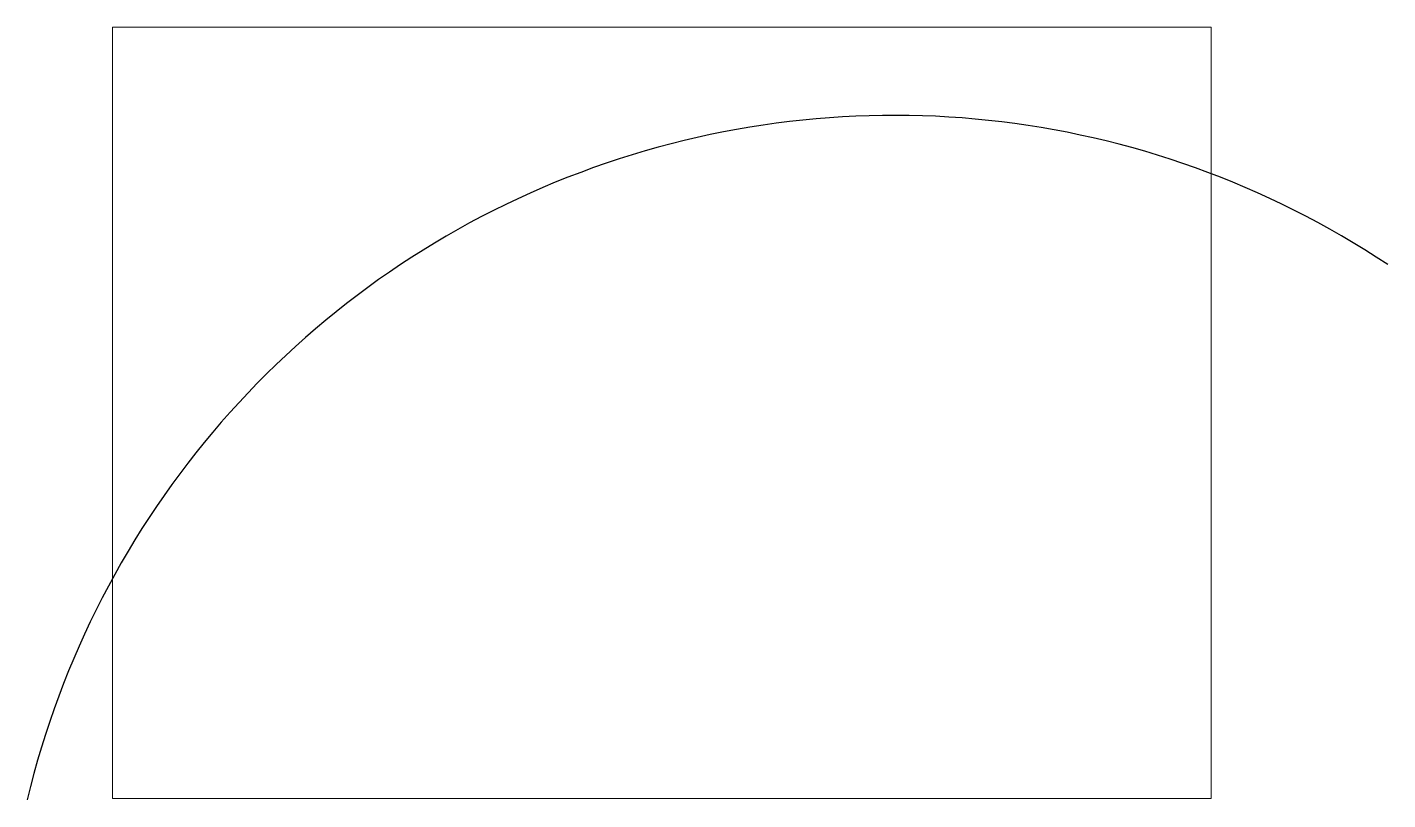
# Paper-space layout 'Layout3' of a CAD drawing. Header units: inches. Extents: x 0.4 to 11.6, y 0.8 to 7.1.
import ezdxf

# ---------------------------------------------------------------- set-up
doc = ezdxf.new("R2010")
doc.units = ezdxf.units.IN
doc.header["$MEASUREMENT"] = 0

psp = doc.layouts.new('Layout3')

# ---------------------------------------------------------------- linework, layer by layer
psp.add_arc((7.571, -0.924), 7.342, 56.3803, 166.5569)

# ---------------------------------------------------------------- viewports
at = {"layer": '0'}
psp.add_viewport(center=(5.657, 3.969), size=(9.051, 6.35), view_center_point=(6, 4.5), view_height=9.05832, dxfattribs=at)

doc.saveas('drawing.dxf')
